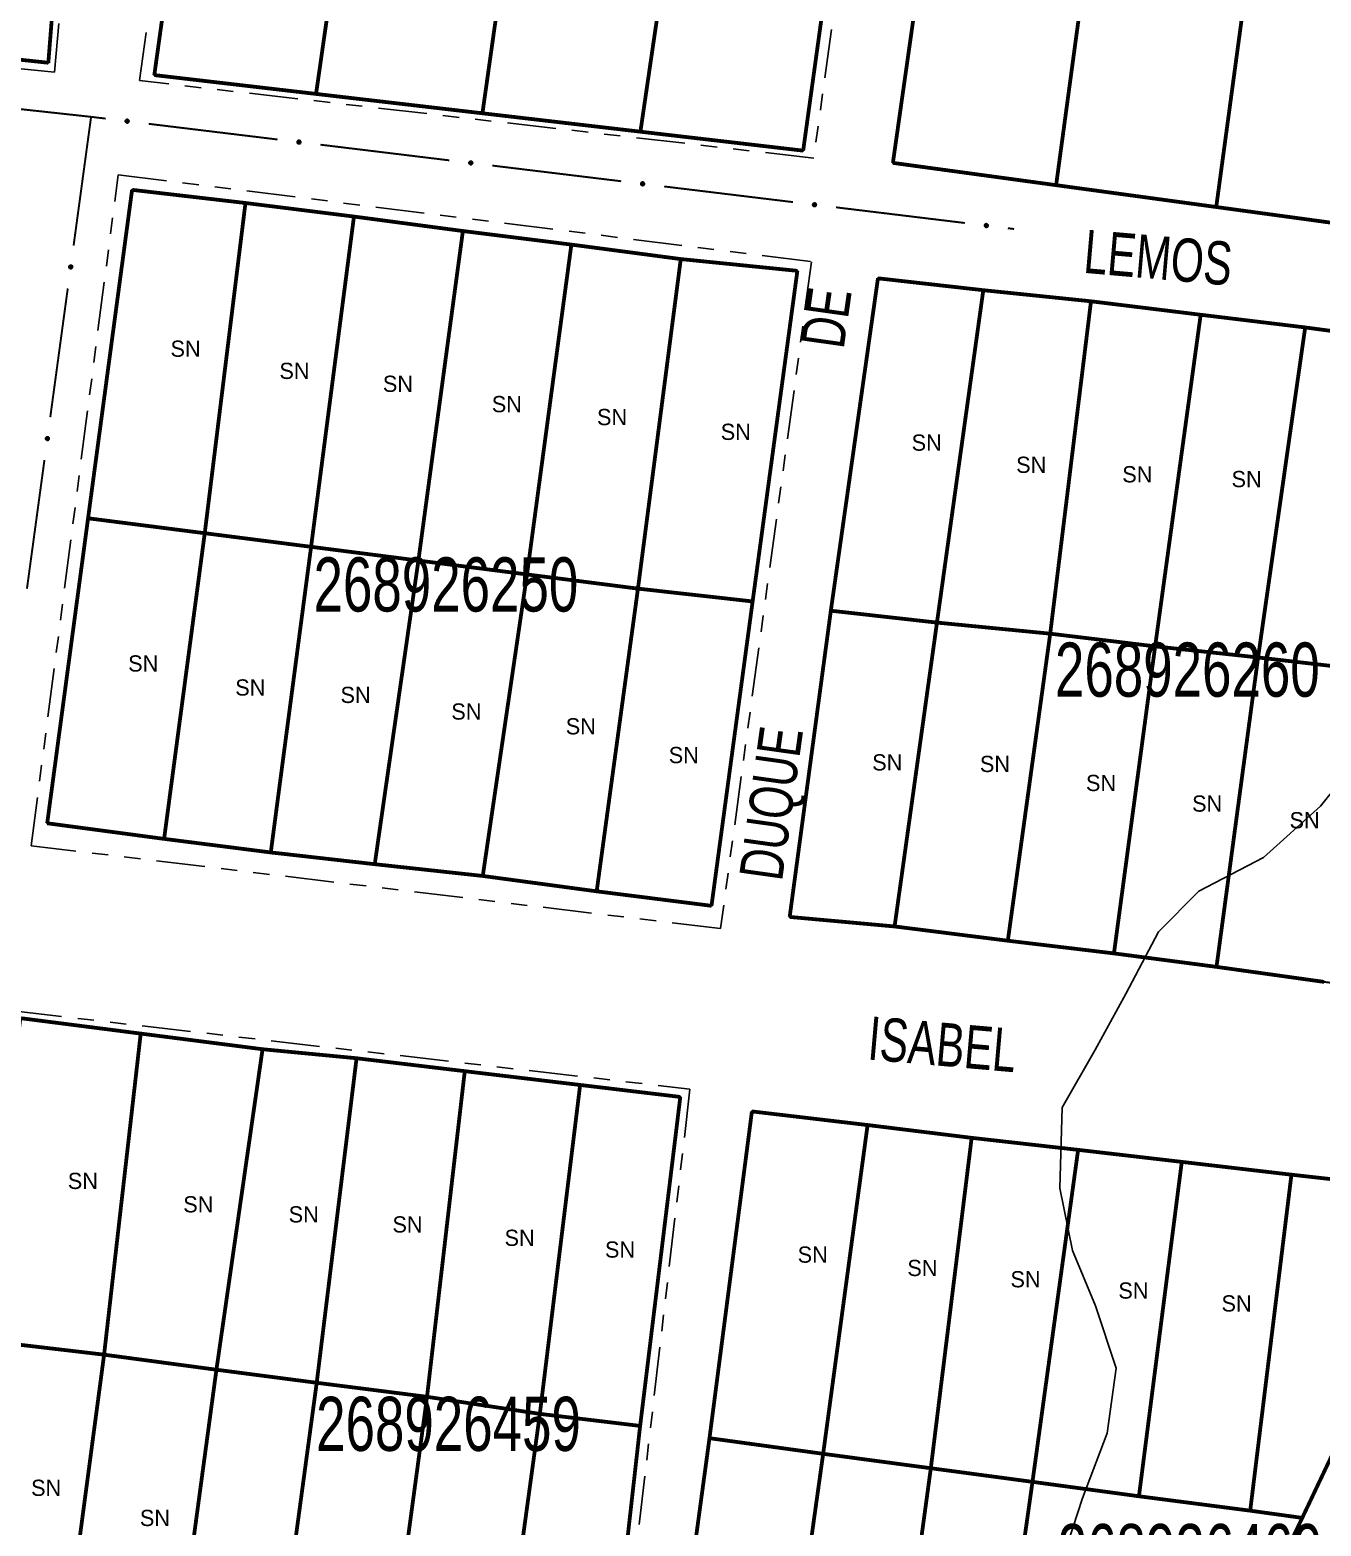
# Model space of a CAD drawing. Extents: x 211453 to 215163, y 4877397 to 4881305.
# Drawn here: x 213665.6 to 213785, y 4878430.5 to 4878568.7 of the extents above; entities that cross this region are included whole.
import ezdxf
from ezdxf.enums import TextEntityAlignment as Align

# ---------------------------------------------------------------- set-up
doc = ezdxf.new("R2010")
doc.units = 0
doc.header["$LTSCALE"] = 1.5
doc.header["$MEASUREMENT"] = 0
doc.linetypes.add('TRACO_13', pattern=[8, 5, -1, 1, -1])
doc.linetypes.add('TRACO_25', pattern=[8, 3, -1, 1, -1, 1, -1])
for name, color, linetype in [('CD_MALHA_LOTES', 7, 'CONTINUOUS'), ('CD_TXT_QUADRA', 255, 'CONTINUOUS'), ('HD-CURSO-INTER', 170, 'CONTINUOUS'), ('RU-QUADRA', 210, 'CONTINUOUS'), ('SV-EIXO-RUA-N-PAV', 6, 'CONTINUOUS'), ('SV-RUA-NAO-PAV', 7, 'CONTINUOUS'), ('SV-TXT-RUA-N-PAV', 7, 'CONTINUOUS'), ('Th_NmrPort', 1, 'CONTINUOUS')]:
    doc.layers.add(name, color=color, linetype=linetype)
doc.styles.add('ARIAL', font='ARIAL.SHX')

msp = doc.modelspace()

# ---------------------------------------------------------------- linework, layer by layer
at = {"layer": 'CD_MALHA_LOTES', "linetype": 'Continuous', "const_width": 0.35, "flags": 128}
for points in [[(213667.31624, 4878565.688474), (213670.650137, 4878607.775769)], [(213677.112002, 4878564.548463), (213682.903738, 4878606.093676)], [(213692.060782, 4878562.808756), (213698.057334, 4878604.512906)], [(213707.43981, 4878561.018976), (213713.319948, 4878602.55057)], [(213722.040868, 4878559.319736), (213728.146487, 4878600.91529)], [(213742.864008, 4878599.280009), (213737.084692, 4878557.568967)], [(213751.448948, 4878599.10749), (213745.378478, 4878556.437784)], [(213760.464238, 4878554.380248), (213766.284478, 4878597.3542)], [(213775.2636, 4878552.361775), (213781.120009, 4878595.60091)], [(213651.629282, 4878567.365118), (213667.31624, 4878565.688474)], [(213692.060782, 4878562.808756), (213677.112002, 4878564.548463)], [(213707.43981, 4878561.018976), (213692.060782, 4878562.808756)], [(213722.040868, 4878559.319736), (213707.43981, 4878561.018976)], [(213737.084692, 4878557.568967), (213722.040868, 4878559.319736)], [(213745.378478, 4878556.437784), (213760.464238, 4878554.380248)], [(213670.989307, 4878523.606805), (213675.057145, 4878553.947179)], [(213675.057145, 4878553.947179), (213685.537603, 4878552.732905)], [(213775.2636, 4878552.361775), (213760.464238, 4878554.380248)], [(213681.773543, 4878522.227999), (213685.537603, 4878552.732905)], [(213685.537603, 4878552.732905), (213695.564522, 4878551.47954)], [(213790.09908, 4878550.338375), (213775.2636, 4878552.361775)], [(213691.601729, 4878520.971427), (213695.564522, 4878551.47954)], [(213695.564522, 4878551.47954), (213705.63322, 4878550.142617)], [(213701.520707, 4878519.703247), (213705.63322, 4878550.142617)], [(213705.63322, 4878550.142617), (213715.660139, 4878548.889252)], [(213711.558883, 4878518.419827), (213715.660139, 4878548.889252)], [(213715.660139, 4878548.889252), (213725.770616, 4878547.55233)], [(213721.813987, 4878517.108672), (213725.770616, 4878547.55233)], [(213725.770616, 4878547.55233), (213736.549554, 4878546.46608)], [(213736.549554, 4878546.46608), (213732.41345, 4878515.925756)], [(213739.642672, 4878515.069493), (213743.997773, 4878545.774782)], [(213743.997773, 4878545.774782), (213753.732704, 4878544.676858)], [(213749.450798, 4878513.971568), (213753.732704, 4878544.676858)], [(213753.732704, 4878544.676858), (213763.687219, 4878543.652128)], [(213759.917679, 4878512.946838), (213763.687219, 4878543.652128)], [(213763.687219, 4878543.652128), (213773.824723, 4878542.407814)], [(213769.616012, 4878511.775719), (213773.824723, 4878542.407814)], [(213773.824723, 4878542.407814), (213783.486459, 4878541.236694)], [(213779.131358, 4878510.750989), (213783.486459, 4878541.236694)], [(213783.486459, 4878541.236694), (213793.36778, 4878539.919185)], [(213667.21191, 4878495.432717), (213670.989307, 4878523.606805)], [(213681.773543, 4878522.227999), (213670.989307, 4878523.606805)], [(213678.017414, 4878493.991871), (213681.773543, 4878522.227999)], [(213691.601729, 4878520.971427), (213681.773543, 4878522.227999)], [(213687.877218, 4878492.738506), (213691.601729, 4878520.971427)], [(213701.520707, 4878519.703247), (213691.601729, 4878520.971427)], [(213697.486349, 4878491.652256), (213701.520707, 4878519.703247)], [(213711.558883, 4878518.419827), (213701.520707, 4878519.703247)], [(213707.471489, 4878490.566007), (213711.558883, 4878518.419827)], [(213721.813987, 4878517.108672), (213711.558883, 4878518.419827)], [(213717.999754, 4878489.145526), (213721.813987, 4878517.108672)], [(213732.41345, 4878515.925756), (213721.813987, 4878517.108672)], [(213732.41345, 4878515.925756), (213728.611576, 4878487.808604)], [(213735.836534, 4878486.779637), (213739.642672, 4878515.069493)], [(213749.450798, 4878513.971568), (213739.642672, 4878515.069493)], [(213745.534867, 4878485.901297), (213749.450798, 4878513.971568)], [(213759.917679, 4878512.946838), (213749.450798, 4878513.971568)], [(213756.001748, 4878484.583788), (213759.917679, 4878512.946838)], [(213769.616012, 4878511.775719), (213759.917679, 4878512.946838)], [(213765.809874, 4878483.412668), (213769.616012, 4878511.775719)], [(213779.131358, 4878510.750989), (213769.616012, 4878511.775719)], [(213775.288622, 4878482.168354), (213779.131358, 4878510.750989)], [(213789.232264, 4878509.57987), (213779.131358, 4878510.750989)], [(213678.017414, 4878493.991871), (213667.21191, 4878495.432717)], [(213687.877218, 4878492.738506), (213678.017414, 4878493.991871)], [(213697.486349, 4878491.652256), (213687.877218, 4878492.738506)], [(213707.471489, 4878490.566007), (213697.486349, 4878491.652256)], [(213717.999754, 4878489.145526), (213707.471489, 4878490.566007)], [(213728.611576, 4878487.808604), (213717.999754, 4878489.145526)], [(213745.534867, 4878485.901297), (213735.836534, 4878486.779637)], [(213756.001748, 4878484.583788), (213745.534867, 4878485.901297)], [(213765.809874, 4878483.412668), (213756.001748, 4878484.583788)], [(213775.288622, 4878482.168354), (213765.809874, 4878483.412668)], [(213785.243138, 4878480.777649), (213775.288622, 4878482.168354)], [(213664.812847, 4878477.420485), (213675.854834, 4878476.00389)], [(213672.470474, 4878446.343258), (213675.854834, 4878476.00389)], [(213675.854834, 4878476.00389), (213687.116161, 4878474.559156)], [(213682.852348, 4878444.952828), (213687.116161, 4878474.559156)], [(213687.116161, 4878474.559156), (213695.8058, 4878473.725814)], [(213692.121879, 4878443.747789), (213695.8058, 4878473.725814)], [(213695.8058, 4878473.725814), (213705.807121, 4878472.531626)], [(213702.318363, 4878442.450055), (213705.807121, 4878472.531626)], [(213705.807121, 4878472.531626), (213716.470013, 4878471.258445)], [(213712.746585, 4878440.874234), (213716.470013, 4878471.258445)], [(213716.470013, 4878471.258445), (213725.729283, 4878470.152861)], [(213725.729283, 4878470.152861), (213722.016116, 4878439.761891)], [(213728.42569, 4878438.627664), (213732.347004, 4878468.814384)], [(213732.347004, 4878468.814384), (213743.038134, 4878467.556604)], [(213738.931852, 4878437.184917), (213743.038134, 4878467.556604)], [(213743.038134, 4878467.556604), (213752.656451, 4878466.372811)], [(213748.883111, 4878435.85315), (213752.656451, 4878466.372811)], [(213752.656451, 4878466.372811), (213762.49673, 4878465.263005)], [(213758.279468, 4878434.59537), (213762.49673, 4878465.263005)], [(213762.49673, 4878465.263005), (213772.078054, 4878464.153199)], [(213768.119746, 4878433.263603), (213772.078054, 4878464.153199)], [(213772.078054, 4878464.153199), (213782.214281, 4878462.969406)], [(213778.403947, 4878431.931836), (213782.214281, 4878462.969406)], [(213782.214281, 4878462.969406), (213797.455615, 4878461.267704)], [(213797.455615, 4878461.267704), (213783.213106, 4878431.265952)], [(213672.470474, 4878446.343258), (213661.24105, 4878447.661147)], [(213668.484576, 4878416.402673), (213672.470474, 4878446.343258)], [(213682.852348, 4878444.952828), (213672.470474, 4878446.343258)], [(213678.820103, 4878415.104939), (213682.852348, 4878444.952828)], [(213692.121879, 4878443.747789), (213682.852348, 4878444.952828)], [(213688.089633, 4878413.992595), (213692.121879, 4878443.747789)], [(213702.318363, 4878442.450055), (213692.121879, 4878443.747789)], [(213698.286117, 4878412.602166), (213702.318363, 4878442.450055)], [(213712.746585, 4878440.874234), (213702.318363, 4878442.450055)], [(213708.667992, 4878411.119041), (213712.746585, 4878440.874234)], [(213722.016116, 4878439.761891), (213712.746585, 4878440.874234)], [(213722.016116, 4878439.761891), (213718.679085, 4878410.099392)], [(213728.42569, 4878438.627664), (213724.430389, 4878409.254802)], [(213738.931852, 4878437.184917), (213728.42569, 4878438.627664)], [(213734.82557, 4878407.849048), (213738.931852, 4878437.184917)], [(213748.883111, 4878435.85315), (213738.931852, 4878437.184917)], [(213744.88781, 4878406.517281), (213748.883111, 4878435.85315)], [(213758.279468, 4878434.59537), (213748.883111, 4878435.85315)], [(213754.136192, 4878405.333488), (213758.279468, 4878434.59537)], [(213768.119746, 4878433.263603), (213758.279468, 4878434.59537)], [(213778.403947, 4878431.931836), (213768.119746, 4878433.263603)], [(213783.213106, 4878431.265952), (213778.403947, 4878431.931836)], [(213783.213106, 4878431.265952), (213769.784455, 4878403.261851)]]:
    msp.add_lwpolyline(points, dxfattribs=at)
at = {"layer": 'HD-CURSO-INTER', "linetype": 'TRACO_13'}
msp.add_polyline3d([(213788.85, 4878501.955437, 7.785934), (213784.900932, 4878497.016703, 7.785934), (213779.641662, 4878492.268044, 3.643019), (213773.661857, 4878489.149136, 3.643019), (213769.922483, 4878485.390161, 3.643019), (213766.903737, 4878479.671497, 3.643019), (213764.084857, 4878474.51271, 3.643019), (213761.026, 4878469.173977, 3.643019), (213760.808055, 4878461.715408, 3.643019), (213761.969791, 4878455.9564, 3.643019), (213764.111454, 4878450.857186, 3.643019), (213766.013274, 4878445.098117, 3.643019), (213765.174857, 4878439.079327, 3.643019), (213762.896272, 4878433.080654, 3.643019), (213760.917744, 4878427.001971, 3.643019)], dxfattribs=at)
at = {"layer": 'RU-QUADRA', "linetype": 'Continuous', "const_width": 0.18, "flags": 128}
for points in [[(213611.426932, 4878654.56074), (213627.11446, 4878653.087244), (213642.351947, 4878651.139596), (213657.474866, 4878649.421082), (213674.3163, 4878647.473433), (213670.650137, 4878607.775769), (213667.31624, 4878565.688474), (213651.629282, 4878567.365118), (213636.626918, 4878568.912554), (213621.612862, 4878570.461197), (213606.039833, 4878572.067494), (213609.135408, 4878614.076392), (213610.069434, 4878626.751705), (213611.938185, 4878652.111845)], [(213737.084692, 4878557.568967), (213742.864008, 4878599.280009), (213748.641998, 4878638.69026), (213733.597421, 4878640.543577), (213718.661863, 4878642.287876), (213703.399249, 4878644.250212), (213688.136635, 4878646.212548), (213682.903738, 4878606.093676), (213677.112002, 4878564.548463), (213692.060782, 4878562.808756), (213707.43981, 4878561.018976), (213722.040868, 4878559.319736)], [(213757.113423, 4878636.668357), (213751.448948, 4878599.10749), (213745.378478, 4878556.437784), (213760.464238, 4878554.380248), (213775.2636, 4878552.361775), (213790.09908, 4878550.338375), (213804.766037, 4878548.33796), (213810.521334, 4878592.09433), (213815.511467, 4878628.306512), (213801.620015, 4878630.329539), (213786.379879, 4878632.487434), (213771.544348, 4878634.64533)], [(213736.549554, 4878546.46608), (213732.41345, 4878515.925756), (213728.611576, 4878487.808604), (213717.999754, 4878489.145526), (213707.471489, 4878490.566007), (213697.486349, 4878491.652256), (213687.877218, 4878492.738506), (213678.017414, 4878493.991871), (213667.21191, 4878495.432717), (213670.989307, 4878523.606805), (213675.057145, 4878553.947179), (213685.537603, 4878552.732905), (213695.564522, 4878551.47954), (213705.63322, 4878550.142617), (213715.660139, 4878548.889252), (213725.770616, 4878547.55233)], [(213803.907855, 4878538.748065), (213793.36778, 4878539.919185), (213783.486459, 4878541.236694), (213773.824723, 4878542.407814), (213763.687219, 4878543.652128), (213753.732704, 4878544.676858), (213743.997773, 4878545.774782), (213739.642672, 4878515.069493), (213735.836534, 4878486.779637), (213745.534867, 4878485.901297), (213756.001748, 4878484.583788), (213765.809874, 4878483.412668), (213775.288622, 4878482.168354), (213785.243138, 4878480.777649), (213795.929603, 4878479.46014), (213799.735742, 4878508.40875)], [(213664.812847, 4878477.420485), (213675.854834, 4878476.00389), (213687.116161, 4878474.559156), (213695.8058, 4878473.725814), (213705.807121, 4878472.531626), (213716.470013, 4878471.258445), (213725.729283, 4878470.152861), (213722.016116, 4878439.761891), (213718.679085, 4878410.099392), (213708.667992, 4878411.119041), (213698.286117, 4878412.602166), (213688.089633, 4878413.992595), (213678.820103, 4878415.104939), (213668.484576, 4878416.402673), (213657.670882, 4878417.915375), (213661.24105, 4878447.661147)], [(213732.347004, 4878468.814384), (213743.038134, 4878467.556604), (213752.656451, 4878466.372811), (213762.49673, 4878465.263005), (213772.078054, 4878464.153199), (213782.214281, 4878462.969406), (213797.455615, 4878461.267704), (213783.213106, 4878431.265952), (213769.784455, 4878403.261851), (213754.136192, 4878405.333488), (213744.88781, 4878406.517281), (213734.82557, 4878407.849048), (213724.430389, 4878409.254802), (213728.42569, 4878438.627664)]]:
    msp.add_lwpolyline(points, close=True, dxfattribs=at)
at = {"layer": 'SV-EIXO-RUA-N-PAV', "const_width": 0.18}
for points in [[(213660.687278, 4878561.844502), (213670.628484, 4878560.761713)], [(213671.268457, 4878560.692009), (213669.651316, 4878548.801473)], [(213670.628484, 4878560.761713), (213671.268457, 4878560.692009)], [(213671.268457, 4878560.692009), (213672.61481, 4878560.52853)], [(213676.585645, 4878560.046377), (213688.498149, 4878558.599918)], [(213692.468984, 4878558.117765), (213704.381488, 4878556.671306)], [(213708.352323, 4878556.189153), (213720.264827, 4878554.742694)], [(213724.235662, 4878554.26054), (213736.148166, 4878552.814081)], [(213740.119001, 4878552.331928), (213752.031505, 4878550.885469)], [(213756.00234, 4878550.403316), (213756.582132, 4878550.332917)], [(213669.112269, 4878544.837961), (213667.495128, 4878532.947424)], [(213666.956082, 4878528.983912), (213665.338941, 4878517.093376)]]:
    msp.add_lwpolyline(points, dxfattribs=at)
at = {"layer": 'SV-EIXO-RUA-N-PAV'}
for points in [[(213674.470864, 4878560.41405), (213674.508932, 4878560.444755), (213674.547929, 4878560.463361), (213674.584921, 4878560.469516), (213674.619028, 4878560.466433), (213674.653566, 4878560.459348), (213674.686811, 4878560.444523), (213674.720065, 4878560.419895), (213674.751135, 4878560.381923), (213674.767568, 4878560.340721), (213674.775544, 4878560.304778), (213674.774376, 4878560.269028), (213674.766931, 4878560.235592), (213674.750389, 4878560.201568), (213674.725102, 4878560.168112), (213674.686164, 4878560.137794), (213674.647807, 4878560.119816), (213674.611871, 4878560.114802), (213674.575938, 4878560.116203), (213674.540764, 4878560.123859), (213674.508214, 4878560.1386), (213674.474575, 4878560.164121), (213674.44516, 4878560.202949), (213674.426793, 4878560.241001), (213674.421275, 4878560.276857), (213674.423451, 4878560.312203), (213674.430136, 4878560.34693), (213674.443648, 4878560.38097), (213674.470864, 4878560.41405)], [(213690.354203, 4878558.485438), (213690.392271, 4878558.516143), (213690.431268, 4878558.534748), (213690.46826, 4878558.540904), (213690.502367, 4878558.537821), (213690.536905, 4878558.530736), (213690.57015, 4878558.51591), (213690.603404, 4878558.491282), (213690.634473, 4878558.453311), (213690.650907, 4878558.412109), (213690.658883, 4878558.376166), (213690.657715, 4878558.340416), (213690.65027, 4878558.30698), (213690.633728, 4878558.272955), (213690.608441, 4878558.239499), (213690.569503, 4878558.209182), (213690.531146, 4878558.191204), (213690.49521, 4878558.18619), (213690.459277, 4878558.187591), (213690.424103, 4878558.195247), (213690.391553, 4878558.209988), (213690.357914, 4878558.235509), (213690.328499, 4878558.274337), (213690.310132, 4878558.312389), (213690.304614, 4878558.348245), (213690.30679, 4878558.383591), (213690.313475, 4878558.418318), (213690.326987, 4878558.452358), (213690.354203, 4878558.485438)], [(213706.237541, 4878556.556826), (213706.27561, 4878556.587531), (213706.314607, 4878556.606136), (213706.351599, 4878556.612292), (213706.385706, 4878556.609209), (213706.420244, 4878556.602124), (213706.453489, 4878556.587298), (213706.486743, 4878556.56267), (213706.517812, 4878556.524698), (213706.534246, 4878556.483497), (213706.542221, 4878556.447554), (213706.541054, 4878556.411804), (213706.533609, 4878556.378367), (213706.517067, 4878556.344343), (213706.49178, 4878556.310887), (213706.452842, 4878556.28057), (213706.414485, 4878556.262592), (213706.378549, 4878556.257577), (213706.342616, 4878556.258979), (213706.307442, 4878556.266634), (213706.274891, 4878556.281376), (213706.241252, 4878556.306896), (213706.211838, 4878556.345725), (213706.193471, 4878556.383776), (213706.187953, 4878556.419633), (213706.190129, 4878556.454978), (213706.196814, 4878556.489706), (213706.210326, 4878556.523745), (213706.237541, 4878556.556826)], [(213722.12088, 4878554.628214), (213722.158949, 4878554.658919), (213722.197946, 4878554.677524), (213722.234938, 4878554.68368), (213722.269045, 4878554.680596), (213722.303583, 4878554.673512), (213722.336828, 4878554.658686), (213722.370082, 4878554.634058), (213722.401151, 4878554.596086), (213722.417585, 4878554.554885), (213722.42556, 4878554.518942), (213722.424393, 4878554.483192), (213722.416948, 4878554.449755), (213722.400406, 4878554.415731), (213722.375119, 4878554.382275), (213722.336181, 4878554.351958), (213722.297824, 4878554.33398), (213722.261888, 4878554.328965), (213722.225955, 4878554.330367), (213722.190781, 4878554.338022), (213722.15823, 4878554.352763), (213722.124591, 4878554.378284), (213722.095177, 4878554.417113), (213722.07681, 4878554.455164), (213722.071292, 4878554.491021), (213722.073468, 4878554.526366), (213722.080153, 4878554.561094), (213722.093664, 4878554.595133), (213722.12088, 4878554.628214)], [(213738.004219, 4878552.699602), (213738.042288, 4878552.730307), (213738.081285, 4878552.748912), (213738.118277, 4878552.755068), (213738.152384, 4878552.751984), (213738.186922, 4878552.744899), (213738.220167, 4878552.730074), (213738.253421, 4878552.705446), (213738.28449, 4878552.667474), (213738.300924, 4878552.626273), (213738.308899, 4878552.590329), (213738.307732, 4878552.55458), (213738.300287, 4878552.521143), (213738.283745, 4878552.487119), (213738.258458, 4878552.453663), (213738.21952, 4878552.423346), (213738.181163, 4878552.405368), (213738.145227, 4878552.400353), (213738.109293, 4878552.401755), (213738.07412, 4878552.40941), (213738.041569, 4878552.424151), (213738.00793, 4878552.449672), (213737.978516, 4878552.488501), (213737.960149, 4878552.526552), (213737.954631, 4878552.562409), (213737.956807, 4878552.597754), (213737.963492, 4878552.632482), (213737.977003, 4878552.666521), (213738.004219, 4878552.699602)], [(213753.887558, 4878550.77099), (213753.925627, 4878550.801695), (213753.964624, 4878550.8203), (213754.001616, 4878550.826456), (213754.035723, 4878550.823372), (213754.07026, 4878550.816287), (213754.103506, 4878550.801462), (213754.13676, 4878550.776834), (213754.167829, 4878550.738862), (213754.184263, 4878550.697661), (213754.192238, 4878550.661717), (213754.191071, 4878550.625967), (213754.183626, 4878550.592531), (213754.167084, 4878550.558507), (213754.141797, 4878550.525051), (213754.102859, 4878550.494733), (213754.064502, 4878550.476756), (213754.028565, 4878550.471741), (213753.992632, 4878550.473142), (213753.957459, 4878550.480798), (213753.924908, 4878550.495539), (213753.891269, 4878550.52106), (213753.861855, 4878550.559889), (213753.843488, 4878550.59794), (213753.83797, 4878550.633797), (213753.840146, 4878550.669142), (213753.846831, 4878550.703869), (213753.860342, 4878550.737909), (213753.887558, 4878550.77099)], [(213669.510231, 4878546.947252), (213669.540388, 4878546.908747), (213669.558431, 4878546.869487), (213669.564056, 4878546.832411), (213669.560484, 4878546.798351), (213669.552904, 4878546.763919), (213669.537604, 4878546.730889), (213669.512502, 4878546.697992), (213669.474088, 4878546.66747), (213669.432655, 4878546.651629), (213669.396601, 4878546.64417), (213669.360872, 4878546.64585), (213669.327545, 4878546.653774), (213669.293762, 4878546.670802), (213669.260672, 4878546.696566), (213669.230916, 4878546.735935), (213669.21349, 4878546.774546), (213669.208991, 4878546.81055), (213669.210908, 4878546.84646), (213669.219067, 4878546.88152), (213669.234274, 4878546.913856), (213669.260274, 4878546.947125), (213669.299521, 4878546.97598), (213669.337832, 4878546.993799), (213669.373764, 4878546.998803), (213669.409074, 4878546.99612), (213669.443702, 4878546.988938), (213669.477545, 4878546.974939), (213669.510231, 4878546.947252)], [(213667.354044, 4878531.093203), (213667.3842, 4878531.054698), (213667.402244, 4878531.015438), (213667.407869, 4878530.978362), (213667.404296, 4878530.944303), (213667.396717, 4878530.90987), (213667.381416, 4878530.876841), (213667.356314, 4878530.843944), (213667.3179, 4878530.813422), (213667.276468, 4878530.797581), (213667.240414, 4878530.790122), (213667.204684, 4878530.791802), (213667.171358, 4878530.799725), (213667.137574, 4878530.816753), (213667.104485, 4878530.842518), (213667.074729, 4878530.881887), (213667.057303, 4878530.920497), (213667.052804, 4878530.956502), (213667.054721, 4878530.992411), (213667.06288, 4878531.027471), (213667.078086, 4878531.059807), (213667.104087, 4878531.093077), (213667.143333, 4878531.121931), (213667.181644, 4878531.139751), (213667.217576, 4878531.144754), (213667.252887, 4878531.142071), (213667.287515, 4878531.134889), (213667.321357, 4878531.120891), (213667.354044, 4878531.093203)]]:
    msp.add_lwpolyline(points, close=True, dxfattribs=at)
for points in [[(213674.470864, 4878560.41405), (213674.720065, 4878560.419895)], [(213674.49228, 4878560.429933), (213674.696046, 4878560.432682)], [(213674.508932, 4878560.444755), (213674.686811, 4878560.444523)], [(213674.531117, 4878560.455457), (213674.661282, 4878560.452023)], [(213674.547929, 4878560.463361), (213674.653566, 4878560.459348)], [(213674.421275, 4878560.276857), (213674.774376, 4878560.269028)], [(213674.423451, 4878560.312203), (213674.775544, 4878560.304778)], [(213674.42489, 4878560.293788), (213674.772899, 4878560.284521)], [(213674.426793, 4878560.241001), (213674.766931, 4878560.235592)], [(213674.427387, 4878560.257747), (213674.767597, 4878560.252176)], [(213674.430136, 4878560.34693), (213674.767568, 4878560.340721)], [(213674.430686, 4878560.330197), (213674.766832, 4878560.325119)], [(213674.438011, 4878560.220719), (213674.753839, 4878560.218108)], [(213674.44157, 4878560.363239), (213674.754854, 4878560.362312)], [(213674.443648, 4878560.38097), (213674.751135, 4878560.381923)], [(213674.44516, 4878560.202949), (213674.750389, 4878560.201568)], [(213674.457874, 4878560.395623), (213674.731874, 4878560.399466)], [(213674.463864, 4878560.184591), (213674.734662, 4878560.184699)], [(213674.474575, 4878560.164121), (213674.725102, 4878560.168112)], [(213674.497148, 4878560.153058), (213674.697876, 4878560.153427)], [(213674.508214, 4878560.1386), (213674.686164, 4878560.137794)], [(213674.528874, 4878560.131337), (213674.660558, 4878560.129093)], [(213674.540764, 4878560.123859), (213674.647807, 4878560.119816)], [(213690.304614, 4878558.348245), (213690.657715, 4878558.340416)], [(213690.30679, 4878558.383591), (213690.658883, 4878558.376166)], [(213690.308229, 4878558.365176), (213690.656238, 4878558.355909)], [(213690.310132, 4878558.312389), (213690.65027, 4878558.30698)], [(213690.310726, 4878558.329135), (213690.650936, 4878558.323564)], [(213690.313475, 4878558.418318), (213690.650907, 4878558.412109)], [(213690.314025, 4878558.401585), (213690.650171, 4878558.396507)], [(213690.321349, 4878558.292107), (213690.637178, 4878558.289496)], [(213690.324909, 4878558.434627), (213690.638193, 4878558.4337)], [(213690.326987, 4878558.452358), (213690.634473, 4878558.453311)], [(213690.328499, 4878558.274337), (213690.633728, 4878558.272955)], [(213690.341212, 4878558.467011), (213690.615213, 4878558.470854)], [(213690.347203, 4878558.255979), (213690.618001, 4878558.256086)], [(213690.354203, 4878558.485438), (213690.603404, 4878558.491282)], [(213690.357914, 4878558.235509), (213690.608441, 4878558.239499)], [(213690.375618, 4878558.501321), (213690.579385, 4878558.50407)], [(213690.380487, 4878558.224446), (213690.581215, 4878558.224815)], [(213690.391553, 4878558.209988), (213690.569503, 4878558.209182)], [(213690.392271, 4878558.516143), (213690.57015, 4878558.51591)], [(213690.412213, 4878558.202725), (213690.543896, 4878558.200481)], [(213690.414456, 4878558.526845), (213690.544621, 4878558.523411)], [(213690.424103, 4878558.195247), (213690.531146, 4878558.191204)], [(213690.431268, 4878558.534748), (213690.536905, 4878558.530736)], [(213706.187953, 4878556.419633), (213706.541054, 4878556.411804)], [(213706.190129, 4878556.454978), (213706.542221, 4878556.447554)], [(213706.191568, 4878556.436564), (213706.539577, 4878556.427297)], [(213706.193471, 4878556.383776), (213706.533609, 4878556.378367)], [(213706.194064, 4878556.400523), (213706.534275, 4878556.394951)], [(213706.196814, 4878556.489706), (213706.534246, 4878556.483497)], [(213706.197363, 4878556.472973), (213706.53351, 4878556.467895)], [(213706.204688, 4878556.363495), (213706.520517, 4878556.360884)], [(213706.208248, 4878556.506015), (213706.521532, 4878556.505088)], [(213706.210326, 4878556.523745), (213706.517812, 4878556.524698)], [(213706.211838, 4878556.345725), (213706.517067, 4878556.344343)], [(213706.224551, 4878556.538399), (213706.498552, 4878556.542242)], [(213706.230542, 4878556.327367), (213706.50134, 4878556.327474)], [(213706.237541, 4878556.556826), (213706.486743, 4878556.56267)], [(213706.241252, 4878556.306896), (213706.49178, 4878556.310887)], [(213706.258957, 4878556.572709), (213706.462724, 4878556.575458)], [(213706.263825, 4878556.295834), (213706.464554, 4878556.296203)], [(213706.274891, 4878556.281376), (213706.452842, 4878556.28057)], [(213706.27561, 4878556.587531), (213706.453489, 4878556.587298)], [(213706.295552, 4878556.274113), (213706.427235, 4878556.271869)], [(213706.297795, 4878556.598233), (213706.427959, 4878556.594799)], [(213706.314607, 4878556.606136), (213706.420244, 4878556.602124)], [(213706.307442, 4878556.266634), (213706.414485, 4878556.262592)], [(213722.071292, 4878554.491021), (213722.424393, 4878554.483192)], [(213722.073468, 4878554.526366), (213722.42556, 4878554.518942)], [(213722.074907, 4878554.507952), (213722.422916, 4878554.498685)], [(213722.07681, 4878554.455164), (213722.416948, 4878554.449755)], [(213722.077403, 4878554.471911), (213722.417614, 4878554.466339)], [(213722.080153, 4878554.561094), (213722.417585, 4878554.554885)], [(213722.080702, 4878554.544361), (213722.416849, 4878554.539283)], [(213722.088027, 4878554.434883), (213722.403856, 4878554.432272)], [(213722.091587, 4878554.577403), (213722.404871, 4878554.576476)], [(213722.093664, 4878554.595133), (213722.401151, 4878554.596086)], [(213722.095177, 4878554.417113), (213722.400406, 4878554.415731)], [(213722.10789, 4878554.609787), (213722.381891, 4878554.61363)], [(213722.11388, 4878554.398754), (213722.384679, 4878554.398862)], [(213722.12088, 4878554.628214), (213722.370082, 4878554.634058)], [(213722.124591, 4878554.378284), (213722.375119, 4878554.382275)], [(213722.142296, 4878554.644097), (213722.346063, 4878554.646845)], [(213722.147164, 4878554.367222), (213722.347893, 4878554.367591)], [(213722.15823, 4878554.352763), (213722.336181, 4878554.351958)], [(213722.158949, 4878554.658919), (213722.336828, 4878554.658686)], [(213722.178891, 4878554.345501), (213722.310574, 4878554.343257)], [(213722.181134, 4878554.669621), (213722.311298, 4878554.666187)], [(213722.190781, 4878554.338022), (213722.297824, 4878554.33398)], [(213722.197946, 4878554.677524), (213722.303583, 4878554.673512)], [(213737.954631, 4878552.562409), (213738.307732, 4878552.55458)], [(213737.956807, 4878552.597754), (213738.308899, 4878552.590329)], [(213737.958246, 4878552.57934), (213738.306255, 4878552.570072)], [(213737.960149, 4878552.526552), (213738.300287, 4878552.521143)], [(213737.960742, 4878552.543299), (213738.300953, 4878552.537727)], [(213737.963492, 4878552.632482), (213738.300924, 4878552.626273)], [(213737.964041, 4878552.615749), (213738.300188, 4878552.610671)], [(213737.971366, 4878552.50627), (213738.287194, 4878552.50366)], [(213737.974926, 4878552.648791), (213738.28821, 4878552.647864)], [(213737.977003, 4878552.666521), (213738.28449, 4878552.667474)], [(213737.978516, 4878552.488501), (213738.283745, 4878552.487119)], [(213737.991229, 4878552.681175), (213738.26523, 4878552.685017)], [(213737.997219, 4878552.470142), (213738.268018, 4878552.47025)], [(213738.004219, 4878552.699602), (213738.253421, 4878552.705446)], [(213738.00793, 4878552.449672), (213738.258458, 4878552.453663)], [(213738.025635, 4878552.715484), (213738.229402, 4878552.718233)], [(213738.030503, 4878552.43861), (213738.231232, 4878552.438979)], [(213738.041569, 4878552.424151), (213738.21952, 4878552.423346)], [(213738.042288, 4878552.730307), (213738.220167, 4878552.730074)], [(213738.062229, 4878552.416889), (213738.193913, 4878552.414644)], [(213738.064473, 4878552.741009), (213738.194637, 4878552.737574)], [(213738.07412, 4878552.40941), (213738.181163, 4878552.405368)], [(213738.081285, 4878552.748912), (213738.186922, 4878552.744899)], [(213753.860342, 4878550.737909), (213754.167829, 4878550.738862)], [(213753.874568, 4878550.752563), (213754.148569, 4878550.756405)], [(213753.887558, 4878550.77099), (213754.13676, 4878550.776834)], [(213753.908974, 4878550.786872), (213754.11274, 4878550.789621)], [(213753.925627, 4878550.801695), (213754.103506, 4878550.801462)], [(213753.947812, 4878550.812397), (213754.077976, 4878550.808962)], [(213753.964624, 4878550.8203), (213754.07026, 4878550.816287)], [(213753.83797, 4878550.633797), (213754.191071, 4878550.625967)], [(213753.840146, 4878550.669142), (213754.192238, 4878550.661717)], [(213753.841585, 4878550.650728), (213754.189594, 4878550.64146)], [(213753.843488, 4878550.59794), (213754.183626, 4878550.592531)], [(213753.844081, 4878550.614686), (213754.184292, 4878550.609115)], [(213753.846831, 4878550.703869), (213754.184263, 4878550.697661)], [(213753.84738, 4878550.687137), (213754.183527, 4878550.682059)], [(213753.854705, 4878550.577658), (213754.170533, 4878550.575047)], [(213753.858265, 4878550.720179), (213754.171549, 4878550.719251)], [(213753.861855, 4878550.559889), (213754.167084, 4878550.558507)], [(213753.880558, 4878550.54153), (213754.151357, 4878550.541638)], [(213753.891269, 4878550.52106), (213754.141797, 4878550.525051)], [(213753.913842, 4878550.509998), (213754.114571, 4878550.510366)], [(213753.924908, 4878550.495539), (213754.102859, 4878550.494733)], [(213753.945568, 4878550.488276), (213754.077252, 4878550.486032)], [(213753.957459, 4878550.480798), (213754.064502, 4878550.476756)], [(213669.219067, 4878546.88152), (213669.21349, 4878546.774546)], [(213669.226715, 4878546.893302), (213669.222583, 4878546.761664)], [(213669.234274, 4878546.913856), (213669.230916, 4878546.735935)], [(213669.248889, 4878546.924713), (213669.24638, 4878546.724)], [(213669.260274, 4878546.947125), (213669.260672, 4878546.696566)], [(213669.280896, 4878546.957542), (213669.27712, 4878546.68677)], [(213669.299521, 4878546.97598), (213669.293762, 4878546.670802)], [(213669.317391, 4878546.982874), (213669.310251, 4878546.667116)], [(213669.337832, 4878546.993799), (213669.327545, 4878546.653774)], [(213669.354568, 4878546.992966), (213669.344118, 4878546.65287)], [(213669.373764, 4878546.998803), (213669.360872, 4878546.64585)], [(213669.390641, 4878546.994945), (213669.376384, 4878546.647105)], [(213669.409074, 4878546.99612), (213669.396601, 4878546.64417)], [(213669.426963, 4878546.988628), (213669.417065, 4878546.652589)], [(213669.443702, 4878546.988938), (213669.432655, 4878546.651629)], [(213669.459846, 4878546.977271), (213669.454426, 4878546.664033)], [(213669.477545, 4878546.974939), (213669.474088, 4878546.66747)], [(213669.491993, 4878546.960505), (213669.491906, 4878546.686477)], [(213669.510231, 4878546.947252), (213669.512502, 4878546.697992)], [(213669.525805, 4878546.92561), (213669.525632, 4878546.721826)], [(213669.540388, 4878546.908747), (213669.537604, 4878546.730889)], [(213669.55077, 4878546.886411), (213669.54547, 4878546.756309)], [(213669.558431, 4878546.869487), (213669.552904, 4878546.763919)], [(213667.06288, 4878531.027471), (213667.057303, 4878530.920497)], [(213667.070528, 4878531.039253), (213667.066396, 4878530.907615)], [(213667.078086, 4878531.059807), (213667.074729, 4878530.881887)], [(213667.092702, 4878531.070665), (213667.090192, 4878530.869952)], [(213667.104087, 4878531.093077), (213667.104485, 4878530.842518)], [(213667.124708, 4878531.103493), (213667.120933, 4878530.832721)], [(213667.143333, 4878531.121931), (213667.137574, 4878530.816753)], [(213667.161204, 4878531.128825), (213667.154064, 4878530.813067)], [(213667.181644, 4878531.139751), (213667.171358, 4878530.799725)], [(213667.19838, 4878531.138917), (213667.187931, 4878530.798822)], [(213667.217576, 4878531.144754), (213667.204684, 4878530.791802)], [(213667.234454, 4878531.140897), (213667.220197, 4878530.793056)], [(213667.252887, 4878531.142071), (213667.240414, 4878530.790122)], [(213667.270776, 4878531.13458), (213667.260878, 4878530.79854)], [(213667.287515, 4878531.134889), (213667.276468, 4878530.797581)], [(213667.303658, 4878531.123222), (213667.298239, 4878530.809984)], [(213667.321357, 4878531.120891), (213667.3179, 4878530.813422)], [(213667.335805, 4878531.106456), (213667.335718, 4878530.832428)], [(213667.354044, 4878531.093203), (213667.356314, 4878530.843944)], [(213667.369618, 4878531.071562), (213667.369444, 4878530.867777)], [(213667.3842, 4878531.054698), (213667.381416, 4878530.876841)], [(213667.394583, 4878531.032362), (213667.389282, 4878530.90226)], [(213667.402244, 4878531.015438), (213667.396717, 4878530.90987)]]:
    msp.add_lwpolyline(points, dxfattribs=at)
at = {"layer": 'SV-RUA-NAO-PAV', "linetype": 'TRACO_25'}
for points in [[(213611.338057, 4878654.945177, 12.931472), (213605.067653, 4878570.674318, 11.399161), (213667.884169, 4878564.82569, 10.245198), (213675.194954, 4878648.281115, 10.245198), (213628.82049, 4878653.561393, 10.245198)], [(213749.614061, 4878640.063151, 13.612499), (213738.062077, 4878556.87631, 13.612499), (213675.757322, 4878564.038374, 10.245198), (213687.271017, 4878647.408706, 10.245198)], [(213737.861742, 4878547.308328, 9.034484), (213729.44387, 4878485.704809, 9.337163), (213665.735883, 4878493.35742, 9.337163), (213673.771125, 4878555.34357, 9.829016)], [(213656.688265, 4878416.577108, 8.939897), (213664.076931, 4878478.092055, 8.920979), (213726.622856, 4878470.875218, 8.845309), (213719.406018, 4878409.016611, 8.845309)]]:
    msp.add_polyline3d(points, close=True, dxfattribs=at)

# ---------------------------------------------------------------- texts
at = {"layer": 'CD_TXT_QUADRA', "style": 'ARIAL', "width": 0.7}
for s, p in [('268926250', (213691.826651, 4878514.995066)), ('268926260', (213760.356848, 4878507.127838)), ('268926459', (213692.06727, 4878437.453598)), ('268926469', (213760.602919, 4878425.697865))]:
    msp.add_text(s, height=5, dxfattribs=at).set_placement(p)
at = {"layer": 'SV-TXT-RUA-N-PAV', "style": 'ARIAL', "width": 0.7}
for s, rotation, p in [('LEMOS', 355, (213762.909586, 4878546.29299)), ('DE', 82, (213740.822566, 4878539.168144)), ('DUQUE', 82, (213735.12269, 4878490.006712)), ('ISABEL', 355, (213742.960019, 4878473.619568))]:
    msp.add_text(s, height=4, rotation=rotation, dxfattribs=at).set_placement(p)
at = {"layer": 'Th_NmrPort', "color": 1}
for p in [(213678.605701, 4878539.274079), (213688.675287, 4878537.226028), (213698.232861, 4878536.031331), (213708.302448, 4878534.15395), (213718.030693, 4878532.959254), (213729.465647, 4878531.593886), (213747.107051, 4878530.598225), (213756.768787, 4878528.548766), (213766.576913, 4878527.670427), (213776.677819, 4878527.231257), (213674.693269, 4878510.195217), (213684.592184, 4878507.976494), (213694.320429, 4878507.29381), (213704.560687, 4878505.757772), (213715.142287, 4878504.392404), (213724.657109, 4878501.73525), (213743.462148, 4878501.059892), (213753.416664, 4878500.913502), (213763.224789, 4878499.156823), (213773.032915, 4878497.253753), (213782.035897, 4878495.716659), (213669.114892, 4878462.397468), (213679.787206, 4878460.232071), (213689.531493, 4878459.304044), (213699.121108, 4878458.376016), (213709.48408, 4878457.138647), (213718.764353, 4878456.055948), (213736.574516, 4878455.588277), (213746.713842, 4878454.3539), (213756.242764, 4878453.311674), (213766.218355, 4878452.269448), (213775.747278, 4878451.078333), (213665.723274, 4878434.044046), (213675.776903, 4878431.259964)]:
    msp.add_text('SN', height=1.5, dxfattribs=at).set_placement(p, align=Align.MIDDLE_LEFT)

doc.saveas('drawing.dxf')
